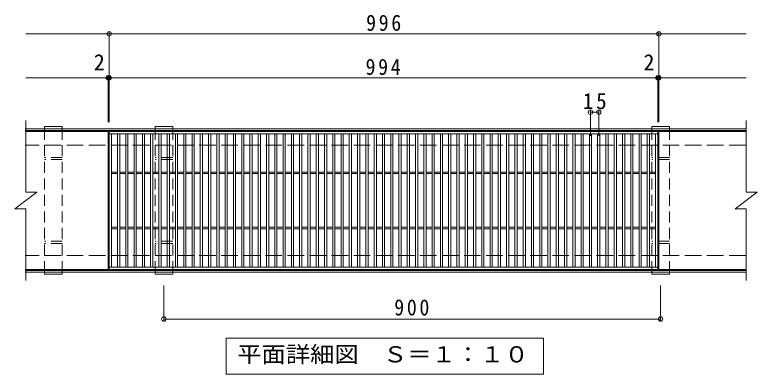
# Model space of a CAD drawing. Units: millimetres on the paper, enlarged 2 times, with parts at other scales. Extents: x -268 to 414, y -388 to 290.
# Drawn here: x -107 to 162, y 159.5 to 289.8 of the extents above; entities that cross this region are included whole.
import ezdxf
from ezdxf.enums import TextEntityAlignment as Align

# ---------------------------------------------------------------- set-up
doc = ezdxf.new("R2010")
doc.units = ezdxf.units.MM
doc.header["$LTSCALE"] = 2
doc.header["$PDMODE"] = 32
doc.header["$PDSIZE"] = 1.6
doc.linetypes.add('DASHED2', pattern=[3, 2, -1])
doc.linetypes.add('DASHED3', pattern=[4, 3, -1])
for name, color, linetype, lineweight in [('C-1', 2, 'Continuous', 9), ('C-2', 3, 'Continuous', 9), ('C-4', 7, 'Continuous', 9), ('C-5', 7, 'Continuous', 9), ('C-9', 3, 'DASHED2', 9)]:
    doc.layers.add(name, color=color, linetype=linetype, lineweight=lineweight)
doc.styles.add('ＭＳ ゴシック', font='')
doc.styles.get('ＭＳ ゴシック').set_extended_font_data('MS Gothic')

msp = doc.modelspace()

# ---------------------------------------------------------------- linework, layer by layer
at = {"layer": 'C-1'}
for p, q in [((157.757, 248.482), (-103.242, 248.482)), ((157.757, 247.882), (-103.242, 247.882)), ((157.757, 197.082), (-103.242, 197.082)), ((157.757, 196.482), (-103.242, 196.482))]:
    msp.add_line(p, q, dxfattribs=at)
at = {"layer": 'C-1', "linetype": 'DASHED3'}
for p, q in [((157.757, 242.482), (-103.242, 242.482)), ((157.757, 202.482), (-103.242, 202.482))]:
    msp.add_line(p, q, dxfattribs=at)
at = {"layer": 'C-2'}
for p, q in [((-103.042, 251.482), (-103.042, 225.483)), ((157.957, 251.482), (157.957, 225.483)), ((-73.242, 247.482), (-103.042, 247.482)), ((-73.242, 247.482), (-73.242, 197.482)), ((125.958, 247.482), (125.958, 197.482)), ((126.358, 247.482), (126.358, 197.482)), ((157.957, 247.482), (126.358, 247.482)), ((-72.842, 246.682), (125.958, 246.682)), ((-72.042, 198.282), (-72.042, 246.682)), ((-69.842, 198.282), (-69.842, 246.682)), ((-69.042, 198.282), (-69.042, 246.682)), ((-66.842, 198.282), (-66.842, 246.682)), ((-66.042, 198.282), (-66.042, 246.682)), ((-63.842, 198.282), (-63.842, 246.682)), ((-63.042, 198.282), (-63.042, 246.682)), ((-60.842, 198.282), (-60.842, 246.682)), ((-60.042, 198.282), (-60.042, 246.682)), ((-57.842, 198.282), (-57.842, 246.682)), ((-57.042, 198.282), (-57.042, 246.682)), ((-54.842, 198.282), (-54.842, 246.682)), ((-54.042, 198.282), (-54.042, 246.682)), ((-51.842, 198.282), (-51.842, 246.682)), ((-51.042, 198.282), (-51.042, 246.682)), ((-48.842, 198.282), (-48.842, 246.682)), ((-48.042, 198.282), (-48.042, 246.682)), ((-45.842, 198.282), (-45.842, 246.682)), ((-45.042, 198.282), (-45.042, 246.682)), ((-42.842, 198.282), (-42.842, 246.682)), ((-42.042, 198.282), (-42.042, 246.682)), ((-39.842, 198.282), (-39.842, 246.682)), ((-39.042, 198.282), (-39.042, 246.682)), ((-36.842, 198.282), (-36.842, 246.682)), ((-36.042, 198.282), (-36.042, 246.682)), ((-33.842, 198.282), (-33.842, 246.682)), ((-33.042, 198.282), (-33.042, 246.682)), ((-30.842, 198.282), (-30.842, 246.682)), ((-30.042, 198.282), (-30.042, 246.682)), ((-27.842, 198.282), (-27.842, 246.682)), ((-27.042, 198.282), (-27.042, 246.682)), ((-24.842, 198.282), (-24.842, 246.682)), ((-24.042, 198.282), (-24.042, 246.682)), ((-21.842, 198.282), (-21.842, 246.682)), ((-21.042, 198.282), (-21.042, 246.682)), ((-18.842, 198.282), (-18.842, 246.682)), ((-18.042, 198.282), (-18.042, 246.682)), ((-15.842, 198.282), (-15.842, 246.682)), ((-15.042, 198.282), (-15.042, 246.682)), ((-12.842, 198.282), (-12.842, 246.682)), ((-12.042, 198.282), (-12.042, 246.682)), ((-9.842, 198.282), (-9.842, 246.682)), ((-9.042, 198.282), (-9.042, 246.682)), ((-6.842, 198.282), (-6.842, 246.682)), ((-6.042, 198.282), (-6.042, 246.682)), ((-3.842, 198.282), (-3.842, 246.682)), ((-3.042, 198.282), (-3.042, 246.682)), ((-0.842, 198.282), (-0.842, 246.682)), ((-0.042, 198.282), (-0.042, 246.682)), ((2.158, 198.282), (2.158, 246.682)), ((2.958, 198.282), (2.958, 246.682)), ((5.158, 198.282), (5.158, 246.682)), ((5.958, 198.282), (5.958, 246.682)), ((8.158, 198.282), (8.158, 246.682)), ((8.958, 198.282), (8.958, 246.682)), ((11.158, 198.282), (11.158, 246.682)), ((11.958, 198.282), (11.958, 246.682)), ((14.158, 198.282), (14.158, 246.682)), ((14.958, 198.282), (14.958, 246.682)), ((17.158, 198.282), (17.158, 246.682)), ((17.958, 198.282), (17.958, 246.682)), ((20.158, 198.282), (20.158, 246.682)), ((20.958, 198.282), (20.958, 246.682)), ((23.158, 198.282), (23.158, 246.682)), ((23.958, 198.282), (23.958, 246.682)), ((26.158, 198.282), (26.158, 246.682)), ((26.958, 198.282), (26.958, 246.682)), ((29.158, 198.282), (29.158, 246.682)), ((29.958, 198.282), (29.958, 246.682)), ((32.158, 198.282), (32.158, 246.682)), ((32.958, 198.282), (32.958, 246.682)), ((35.158, 198.282), (35.158, 246.682)), ((35.958, 198.282), (35.958, 246.682)), ((38.158, 198.282), (38.158, 246.682)), ((38.958, 198.282), (38.958, 246.682)), ((41.158, 198.282), (41.158, 246.682)), ((41.958, 198.282), (41.958, 246.682)), ((44.158, 198.282), (44.158, 246.682)), ((44.958, 198.282), (44.958, 246.682)), ((47.158, 198.282), (47.158, 246.682)), ((47.958, 198.282), (47.958, 246.682)), ((50.158, 198.282), (50.158, 246.682)), ((50.958, 198.282), (50.958, 246.682)), ((53.158, 198.282), (53.158, 246.682)), ((53.958, 198.282), (53.958, 246.682)), ((56.158, 198.282), (56.158, 246.682)), ((56.958, 198.282), (56.958, 246.682)), ((59.158, 198.282), (59.158, 246.682)), ((59.958, 198.282), (59.958, 246.682)), ((62.158, 198.282), (62.158, 246.682)), ((62.958, 198.282), (62.958, 246.682)), ((65.158, 198.282), (65.158, 246.682)), ((65.958, 198.282), (65.958, 246.682)), ((68.158, 198.282), (68.158, 246.682)), ((68.958, 198.282), (68.958, 246.682)), ((71.158, 198.282), (71.158, 246.682)), ((71.958, 198.282), (71.958, 246.682)), ((74.158, 198.282), (74.158, 246.682)), ((74.958, 198.282), (74.958, 246.682)), ((77.158, 198.282), (77.158, 246.682)), ((77.958, 198.282), (77.958, 246.682)), ((80.158, 198.282), (80.158, 246.682)), ((80.958, 198.282), (80.958, 246.682)), ((83.158, 198.282), (83.158, 246.682)), ((83.958, 198.282), (83.958, 246.682)), ((86.158, 198.282), (86.158, 246.682)), ((86.958, 198.282), (86.958, 246.682)), ((89.158, 198.282), (89.158, 246.682)), ((89.958, 198.282), (89.958, 246.682)), ((92.158, 198.282), (92.158, 246.682)), ((92.958, 198.282), (92.958, 246.682)), ((95.158, 198.282), (95.158, 246.682)), ((95.958, 198.282), (95.958, 246.682)), ((98.158, 198.282), (98.158, 246.682)), ((98.958, 198.282), (98.958, 246.682)), ((101.158, 198.282), (101.158, 246.682)), ((101.958, 198.282), (101.958, 246.682)), ((104.158, 198.282), (104.158, 246.682)), ((104.958, 198.282), (104.958, 246.682)), ((107.158, 198.282), (107.158, 246.682)), ((107.958, 198.282), (107.958, 246.682)), ((110.158, 198.282), (110.158, 246.682)), ((110.958, 198.282), (110.958, 246.682)), ((113.158, 198.282), (113.158, 246.682)), ((113.958, 198.282), (113.958, 246.682)), ((116.158, 198.282), (116.158, 246.682)), ((116.958, 198.282), (116.958, 246.682)), ((119.158, 198.282), (119.158, 246.682)), ((119.958, 198.282), (119.958, 246.682)), ((122.158, 198.282), (122.158, 246.682)), ((122.958, 198.282), (122.958, 246.682)), ((125.158, 198.282), (125.158, 246.682)), ((-72.042, 232.782), (-69.842, 232.782)), ((-72.042, 232.182), (-69.842, 232.182)), ((-69.042, 232.782), (-66.842, 232.782)), ((-69.042, 232.182), (-66.842, 232.182)), ((-66.042, 232.782), (-63.842, 232.782)), ((-66.042, 232.182), (-63.842, 232.182)), ((-63.042, 232.782), (-60.842, 232.782)), ((-63.042, 232.182), (-60.842, 232.182)), ((-60.042, 232.782), (-57.842, 232.782)), ((-60.042, 232.182), (-57.842, 232.182)), ((-57.042, 232.782), (-54.842, 232.782)), ((-57.042, 232.182), (-54.842, 232.182)), ((-54.042, 232.782), (-51.842, 232.782)), ((-54.042, 232.182), (-51.842, 232.182)), ((-51.042, 232.782), (-48.842, 232.782)), ((-51.042, 232.182), (-48.842, 232.182)), ((-48.042, 232.782), (-45.842, 232.782)), ((-48.042, 232.182), (-45.842, 232.182)), ((-45.042, 232.782), (-42.842, 232.782)), ((-45.042, 232.182), (-42.842, 232.182)), ((-42.042, 232.782), (-39.842, 232.782)), ((-42.042, 232.182), (-39.842, 232.182)), ((-39.042, 232.782), (-36.842, 232.782)), ((-39.042, 232.182), (-36.842, 232.182)), ((-36.042, 232.782), (-33.842, 232.782)), ((-36.042, 232.182), (-33.842, 232.182)), ((-33.042, 232.782), (-30.842, 232.782)), ((-33.042, 232.182), (-30.842, 232.182)), ((-30.042, 232.782), (-27.842, 232.782)), ((-30.042, 232.182), (-27.842, 232.182)), ((-27.042, 232.782), (-24.842, 232.782)), ((-27.042, 232.182), (-24.842, 232.182)), ((-24.042, 232.782), (-21.842, 232.782)), ((-24.042, 232.182), (-21.842, 232.182)), ((-21.042, 232.782), (-18.842, 232.782)), ((-21.042, 232.182), (-18.842, 232.182)), ((-18.042, 232.782), (-15.842, 232.782)), ((-18.042, 232.182), (-15.842, 232.182)), ((-15.042, 232.782), (-12.842, 232.782)), ((-15.042, 232.182), (-12.842, 232.182)), ((-12.042, 232.782), (-9.842, 232.782)), ((-12.042, 232.182), (-9.842, 232.182)), ((-9.042, 232.782), (-6.842, 232.782)), ((-9.042, 232.182), (-6.842, 232.182)), ((-6.042, 232.782), (-3.842, 232.782)), ((-6.042, 232.182), (-3.842, 232.182)), ((-3.042, 232.782), (-0.842, 232.782)), ((-3.042, 232.182), (-0.842, 232.182)), ((-0.042, 232.782), (2.158, 232.782)), ((-0.042, 232.182), (2.158, 232.182)), ((2.958, 232.782), (5.158, 232.782)), ((2.958, 232.182), (5.158, 232.182)), ((5.958, 232.782), (8.158, 232.782)), ((5.958, 232.182), (8.158, 232.182)), ((8.958, 232.782), (11.158, 232.782)), ((8.958, 232.182), (11.158, 232.182)), ((11.958, 232.782), (14.158, 232.782)), ((11.958, 232.182), (14.158, 232.182)), ((14.958, 232.782), (17.158, 232.782)), ((14.958, 232.182), (17.158, 232.182)), ((17.958, 232.782), (20.158, 232.782)), ((17.958, 232.182), (20.158, 232.182)), ((20.958, 232.782), (23.158, 232.782)), ((20.958, 232.182), (23.158, 232.182)), ((23.958, 232.782), (26.158, 232.782)), ((23.958, 232.182), (26.158, 232.182)), ((26.958, 232.782), (29.158, 232.782)), ((26.958, 232.182), (29.158, 232.182)), ((29.958, 232.782), (32.158, 232.782)), ((29.958, 232.182), (32.158, 232.182)), ((32.958, 232.782), (35.158, 232.782)), ((32.958, 232.182), (35.158, 232.182)), ((35.958, 232.782), (38.158, 232.782)), ((35.958, 232.182), (38.158, 232.182)), ((38.958, 232.782), (41.158, 232.782)), ((38.958, 232.182), (41.158, 232.182)), ((41.958, 232.782), (44.158, 232.782)), ((41.958, 232.182), (44.158, 232.182)), ((44.958, 232.782), (47.158, 232.782)), ((44.958, 232.182), (47.158, 232.182)), ((47.958, 232.782), (50.158, 232.782)), ((47.958, 232.182), (50.158, 232.182)), ((50.958, 232.782), (53.158, 232.782)), ((50.958, 232.182), (53.158, 232.182)), ((53.958, 232.782), (56.158, 232.782)), ((53.958, 232.182), (56.158, 232.182)), ((56.958, 232.782), (59.158, 232.782)), ((56.958, 232.182), (59.158, 232.182)), ((59.958, 232.782), (62.158, 232.782)), ((59.958, 232.182), (62.158, 232.182)), ((62.958, 232.782), (65.158, 232.782)), ((62.958, 232.182), (65.158, 232.182)), ((65.958, 232.782), (68.158, 232.782)), ((65.958, 232.182), (68.158, 232.182)), ((68.958, 232.782), (71.158, 232.782)), ((68.958, 232.182), (71.158, 232.182)), ((71.958, 232.782), (74.158, 232.782)), ((71.958, 232.182), (74.158, 232.182)), ((74.958, 232.782), (77.158, 232.782)), ((74.958, 232.182), (77.158, 232.182)), ((77.958, 232.782), (80.158, 232.782)), ((77.958, 232.182), (80.158, 232.182)), ((80.958, 232.782), (83.158, 232.782)), ((80.958, 232.182), (83.158, 232.182)), ((83.958, 232.782), (86.158, 232.782)), ((83.958, 232.182), (86.158, 232.182)), ((86.958, 232.782), (89.158, 232.782)), ((86.958, 232.182), (89.158, 232.182)), ((89.958, 232.782), (92.158, 232.782)), ((89.958, 232.182), (92.158, 232.182)), ((92.958, 232.782), (95.158, 232.782)), ((92.958, 232.182), (95.158, 232.182)), ((95.958, 232.782), (98.158, 232.782)), ((95.958, 232.182), (98.158, 232.182)), ((98.958, 232.782), (101.158, 232.782)), ((98.958, 232.182), (101.158, 232.182)), ((101.958, 232.782), (104.158, 232.782)), ((101.958, 232.182), (104.158, 232.182)), ((104.958, 232.782), (107.158, 232.782)), ((104.958, 232.182), (107.158, 232.182)), ((107.958, 232.782), (110.158, 232.782)), ((107.958, 232.182), (110.158, 232.182)), ((110.958, 232.782), (113.158, 232.782)), ((110.958, 232.182), (113.158, 232.182)), ((113.958, 232.782), (116.158, 232.782)), ((113.958, 232.182), (116.158, 232.182)), ((116.958, 232.782), (119.158, 232.782)), ((116.958, 232.182), (119.158, 232.182)), ((119.958, 232.782), (122.158, 232.782)), ((119.958, 232.182), (122.158, 232.182)), ((122.958, 232.782), (125.158, 232.782)), ((122.958, 232.182), (125.158, 232.182)), ((-107.042, 219.482), (-99.042, 225.483)), ((-103.042, 225.483), (-99.042, 225.483)), ((153.958, 219.482), (161.958, 225.483)), ((157.957, 225.483), (161.958, 225.483)), ((-107.042, 219.482), (-103.042, 219.482)), ((-103.042, 219.482), (-103.042, 193.482)), ((153.958, 219.482), (157.957, 219.482)), ((157.957, 219.482), (157.957, 193.482)), ((-72.042, 212.782), (-69.842, 212.782)), ((-69.042, 212.782), (-66.842, 212.782)), ((-66.042, 212.782), (-63.842, 212.782)), ((-63.042, 212.782), (-60.842, 212.782)), ((-60.042, 212.782), (-57.842, 212.782)), ((-57.042, 212.782), (-54.842, 212.782)), ((-54.042, 212.782), (-51.842, 212.782)), ((-51.042, 212.782), (-48.842, 212.782)), ((-48.042, 212.782), (-45.842, 212.782)), ((-45.042, 212.782), (-42.842, 212.782)), ((-42.042, 212.782), (-39.842, 212.782)), ((-39.042, 212.782), (-36.842, 212.782)), ((-36.042, 212.782), (-33.842, 212.782)), ((-33.042, 212.782), (-30.842, 212.782)), ((-30.042, 212.782), (-27.842, 212.782)), ((-27.042, 212.782), (-24.842, 212.782)), ((-24.042, 212.782), (-21.842, 212.782)), ((-21.042, 212.782), (-18.842, 212.782)), ((-18.042, 212.782), (-15.842, 212.782)), ((-15.042, 212.782), (-12.842, 212.782)), ((-12.042, 212.782), (-9.842, 212.782)), ((-9.042, 212.782), (-6.842, 212.782)), ((-6.042, 212.782), (-3.842, 212.782)), ((-3.042, 212.782), (-0.842, 212.782)), ((-0.042, 212.782), (2.158, 212.782)), ((2.958, 212.782), (5.158, 212.782)), ((5.958, 212.782), (8.158, 212.782)), ((8.958, 212.782), (11.158, 212.782)), ((11.958, 212.782), (14.158, 212.782)), ((14.958, 212.782), (17.158, 212.782)), ((17.958, 212.782), (20.158, 212.782)), ((20.958, 212.782), (23.158, 212.782)), ((23.958, 212.782), (26.158, 212.782)), ((26.958, 212.782), (29.158, 212.782)), ((29.958, 212.782), (32.158, 212.782)), ((32.958, 212.782), (35.158, 212.782)), ((35.958, 212.782), (38.158, 212.782)), ((38.958, 212.782), (41.158, 212.782)), ((41.958, 212.782), (44.158, 212.782)), ((44.958, 212.782), (47.158, 212.782)), ((47.958, 212.782), (50.158, 212.782)), ((50.958, 212.782), (53.158, 212.782)), ((53.958, 212.782), (56.158, 212.782)), ((56.958, 212.782), (59.158, 212.782)), ((59.958, 212.782), (62.158, 212.782)), ((62.958, 212.782), (65.158, 212.782)), ((65.958, 212.782), (68.158, 212.782)), ((68.958, 212.782), (71.158, 212.782)), ((71.958, 212.782), (74.158, 212.782)), ((74.958, 212.782), (77.158, 212.782)), ((77.958, 212.782), (80.158, 212.782)), ((80.958, 212.782), (83.158, 212.782)), ((83.958, 212.782), (86.158, 212.782)), ((86.958, 212.782), (89.158, 212.782)), ((89.958, 212.782), (92.158, 212.782)), ((92.958, 212.782), (95.158, 212.782)), ((95.958, 212.782), (98.158, 212.782)), ((98.958, 212.782), (101.158, 212.782)), ((101.958, 212.782), (104.158, 212.782)), ((104.958, 212.782), (107.158, 212.782)), ((107.958, 212.782), (110.158, 212.782)), ((110.958, 212.782), (113.158, 212.782)), ((113.958, 212.782), (116.158, 212.782)), ((116.958, 212.782), (119.158, 212.782)), ((119.958, 212.782), (122.158, 212.782)), ((122.958, 212.782), (125.158, 212.782)), ((-72.042, 212.182), (-69.842, 212.182)), ((-69.042, 212.182), (-66.842, 212.182)), ((-66.042, 212.182), (-63.842, 212.182)), ((-63.042, 212.182), (-60.842, 212.182)), ((-60.042, 212.182), (-57.842, 212.182)), ((-57.042, 212.182), (-54.842, 212.182)), ((-54.042, 212.182), (-51.842, 212.182)), ((-51.042, 212.182), (-48.842, 212.182)), ((-48.042, 212.182), (-45.842, 212.182)), ((-45.042, 212.182), (-42.842, 212.182)), ((-42.042, 212.182), (-39.842, 212.182)), ((-39.042, 212.182), (-36.842, 212.182)), ((-36.042, 212.182), (-33.842, 212.182)), ((-33.042, 212.182), (-30.842, 212.182)), ((-30.042, 212.182), (-27.842, 212.182)), ((-27.042, 212.182), (-24.842, 212.182)), ((-24.042, 212.182), (-21.842, 212.182)), ((-21.042, 212.182), (-18.842, 212.182)), ((-18.042, 212.182), (-15.842, 212.182)), ((-15.042, 212.182), (-12.842, 212.182)), ((-12.042, 212.182), (-9.842, 212.182)), ((-9.042, 212.182), (-6.842, 212.182)), ((-6.042, 212.182), (-3.842, 212.182)), ((-3.042, 212.182), (-0.842, 212.182)), ((-0.042, 212.182), (2.158, 212.182)), ((2.958, 212.182), (5.158, 212.182)), ((5.958, 212.182), (8.158, 212.182)), ((8.958, 212.182), (11.158, 212.182)), ((11.958, 212.182), (14.158, 212.182)), ((14.958, 212.182), (17.158, 212.182)), ((17.958, 212.182), (20.158, 212.182)), ((20.958, 212.182), (23.158, 212.182)), ((23.958, 212.182), (26.158, 212.182)), ((26.958, 212.182), (29.158, 212.182)), ((29.958, 212.182), (32.158, 212.182)), ((32.958, 212.182), (35.158, 212.182)), ((35.958, 212.182), (38.158, 212.182)), ((38.958, 212.182), (41.158, 212.182)), ((41.958, 212.182), (44.158, 212.182)), ((44.958, 212.182), (47.158, 212.182)), ((47.958, 212.182), (50.158, 212.182)), ((50.958, 212.182), (53.158, 212.182)), ((53.958, 212.182), (56.158, 212.182)), ((56.958, 212.182), (59.158, 212.182)), ((59.958, 212.182), (62.158, 212.182)), ((62.958, 212.182), (65.158, 212.182)), ((65.958, 212.182), (68.158, 212.182)), ((68.958, 212.182), (71.158, 212.182)), ((71.958, 212.182), (74.158, 212.182)), ((74.958, 212.182), (77.158, 212.182)), ((77.958, 212.182), (80.158, 212.182)), ((80.958, 212.182), (83.158, 212.182)), ((83.958, 212.182), (86.158, 212.182)), ((86.958, 212.182), (89.158, 212.182)), ((89.958, 212.182), (92.158, 212.182)), ((92.958, 212.182), (95.158, 212.182)), ((95.958, 212.182), (98.158, 212.182)), ((98.958, 212.182), (101.158, 212.182)), ((101.958, 212.182), (104.158, 212.182)), ((104.958, 212.182), (107.158, 212.182)), ((107.958, 212.182), (110.158, 212.182)), ((110.958, 212.182), (113.158, 212.182)), ((113.958, 212.182), (116.158, 212.182)), ((116.958, 212.182), (119.158, 212.182)), ((119.958, 212.182), (122.158, 212.182)), ((122.958, 212.182), (125.158, 212.182)), ((-73.242, 197.482), (-103.042, 197.482)), ((125.958, 198.282), (-72.842, 198.282)), ((125.958, 197.482), (-72.842, 197.482)), ((157.957, 197.482), (126.358, 197.482))]:
    msp.add_line(p, q, dxfattribs=at)
msp.add_lwpolyline([(-72.842, 197.482), (-72.842, 247.482), (125.958, 247.482)], dxfattribs=at)
at = {"layer": 'C-4'}
for p, q in [((-103.042, 282.882), (157.957, 282.882)), ((-72.842, 250.882), (-72.842, 283.482)), ((126.358, 250.882), (126.358, 283.482)), ((-103.042, 266.882), (157.957, 266.882)), ((-73.242, 250.882), (-73.242, 267.482)), ((125.958, 250.882), (125.958, 267.482)), ((101.558, 245.883), (101.558, 255.083)), ((101.558, 254.483), (104.558, 254.483)), ((104.558, 245.883), (104.558, 255.083)), ((-53.042, 178.882), (-53.042, 191.682)), ((126.958, 178.882), (126.958, 191.682)), ((-53.042, 179.482), (126.958, 179.482))]:
    msp.add_line(p, q, dxfattribs=at)
for p in [(-72.842, 282.882), (126.358, 282.882), (-73.242, 266.882), (-72.842, 266.882), (125.958, 266.882), (126.358, 266.882), (101.558, 254.483), (104.558, 254.483), (-53.042, 179.482), (126.958, 179.482)]:
    msp.add_point(p, dxfattribs=at)
at = {"layer": 'C-5'}
msp.add_lwpolyline([(-30.442, 159.483), (-30.442, 172.482), (84.557, 172.482), (84.557, 159.483)], close=True, dxfattribs=at)
at = {"layer": 'C-9', "linetype": 'Continuous'}
for p, q in [((-89.842, 249.282), (-96.242, 249.282)), ((-96.242, 248.482), (-96.242, 249.282)), ((-89.842, 248.482), (-96.242, 248.482)), ((-89.842, 248.482), (-89.842, 249.282)), ((-49.842, 249.282), (-56.242, 249.282)), ((-56.242, 248.482), (-56.242, 249.282)), ((-49.842, 248.482), (-56.242, 248.482)), ((-49.842, 248.482), (-49.842, 249.282)), ((123.758, 248.482), (123.758, 249.282)), ((130.158, 249.282), (123.758, 249.282)), ((130.158, 248.482), (123.758, 248.482)), ((130.158, 248.482), (130.158, 249.282)), ((-96.242, 196.482), (-96.242, 195.682)), ((-89.842, 196.482), (-96.242, 196.482)), ((-89.842, 196.482), (-89.842, 195.682)), ((-56.242, 196.482), (-56.242, 195.682)), ((-49.842, 196.482), (-56.242, 196.482)), ((-49.842, 196.482), (-49.842, 195.682)), ((130.158, 196.482), (123.758, 196.482)), ((123.758, 196.482), (123.758, 195.682)), ((130.158, 196.482), (130.158, 195.682)), ((-89.842, 195.682), (-96.242, 195.682)), ((-49.842, 195.682), (-56.242, 195.682)), ((130.158, 195.682), (123.758, 195.682))]:
    msp.add_line(p, q, dxfattribs=at)
at = {"layer": 'C-9'}
for p, q in [((-96.242, 248.482), (-96.242, 242.482)), ((-89.842, 248.482), (-89.842, 242.482)), ((-56.242, 248.482), (-56.242, 242.482)), ((-49.842, 248.482), (-49.842, 242.482)), ((123.758, 248.482), (123.758, 242.482)), ((130.158, 248.482), (130.158, 242.482)), ((-96.242, 202.482), (-96.242, 242.482)), ((-89.842, 202.482), (-89.842, 242.482)), ((-56.242, 202.482), (-56.242, 242.482)), ((-49.842, 202.482), (-49.842, 242.482)), ((123.758, 202.482), (123.758, 242.482)), ((130.158, 202.482), (130.158, 242.482)), ((-89.842, 238.082), (-96.242, 238.082)), ((-89.842, 237.282), (-96.242, 237.282)), ((-49.842, 238.082), (-56.242, 238.082)), ((-49.842, 237.282), (-56.242, 237.282)), ((130.158, 238.082), (123.758, 238.082)), ((130.158, 237.282), (123.758, 237.282)), ((-89.842, 207.682), (-96.242, 207.682)), ((-49.842, 207.682), (-56.242, 207.682)), ((130.158, 207.682), (123.758, 207.682)), ((-89.842, 206.882), (-96.242, 206.882)), ((-49.842, 206.882), (-56.242, 206.882)), ((130.158, 206.882), (123.758, 206.882)), ((-96.242, 196.482), (-96.242, 202.482)), ((-89.842, 196.482), (-89.842, 202.482)), ((-56.242, 196.482), (-56.242, 202.482)), ((-49.842, 196.482), (-49.842, 202.482)), ((123.758, 196.482), (123.758, 202.482)), ((130.158, 196.482), (130.158, 202.482))]:
    msp.add_line(p, q, dxfattribs=at)

# ---------------------------------------------------------------- texts
at = {"layer": 'C-4', "color": 2, "style": 'ＭＳ ゴシック'}
for p in [(-78.435, 267.882), (120.765, 267.882)]:
    msp.add_text('2', height=5.865, dxfattribs=at).set_placement(p, align=Align.BOTTOM_LEFT)
at = {"layer": 'C-4', "color": 2, "char_height": 5.865, "attachment_point": 7, "style": 'ＭＳ ゴシック'}
for s, insert in [('\\T1.27;\\W0.9;996', (20.258, 283.882)), ('\\T1.27;\\W0.9;994', (20.058, 267.882)), ('\\T1.27;\\W0.95;15', (98.808, 255.483)), ('\\T1.27;\\W0.9;900', (30.458, 180.682))]:
    msp.add_mtext(s, dxfattribs=dict(at, insert=insert))
at = {"layer": 'C-5', "color": 2, "style": 'ＭＳ ゴシック', "width": 1.1}
msp.add_text('平面詳細図\u3000Ｓ＝１：１０', height=5.865, dxfattribs=at).set_placement((-26.442, 161.982), align=Align.BOTTOM_LEFT)

doc.saveas('drawing.dxf')
